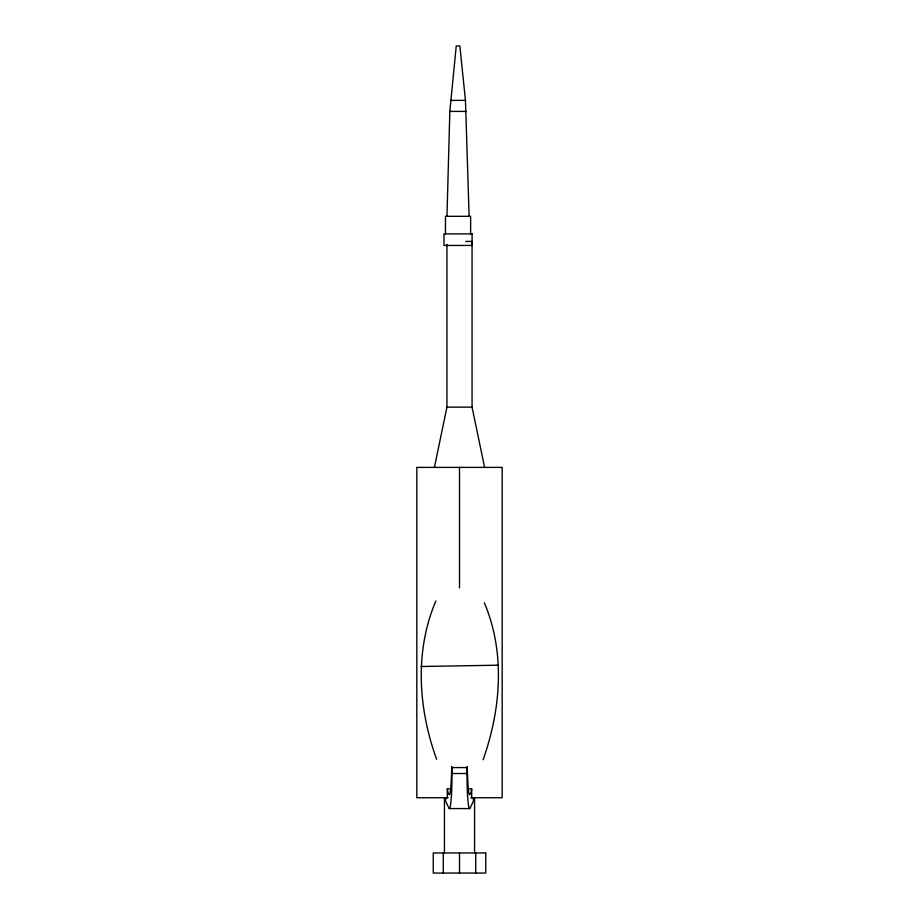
<?xml version="1.0" encoding="UTF-8"?>
<svg xmlns="http://www.w3.org/2000/svg" width="919" height="919" viewBox="0 0 919 919"><rect width="100%" height="100%" fill="white"/><g stroke="black" fill="none" stroke-linecap="round" stroke-linejoin="round"><path stroke-width="1.38" d="M446.967 216.31L449.839 111.406L456.238 45.95L459.845 45.95L465.462 100.389L469.115 216.31M471.677 788.835L471.677 797.738L473.423 798.232L473.423 801.161L470.034 808.157A33.681 2.596 -90 0 1 467.024 773.522A25.962 1.999 90 0 1 467.105 767.572L467.197 766.618L467.3 767.572A44.663 3.435 90 0 0 468.242 787.79A24.468 1.884 90 0 0 469.368 794.418A56.553 4.354 -90 0 0 471.677 788.835L468.816 788.835M436.617 759.266C418.26 708.721 414.4 651.284 435.847 601.037M434.4 467.392L446.944 407.14L446.944 244.293M483.107 759.772C500.878 709.629 505.542 652.72 484.347 602.818M497.248 665.184L498.569 665.184L421.028 666.505M450.62 100.389L465.462 100.389M449.839 111.406L466.243 111.406M465.772 241.433L472.056 241.433L472.056 407.14L484.6 467.392M446.944 407.14L472.056 407.14M450.184 788.835L447.323 788.835A56.553 4.354 -90 0 0 449.632 794.418A24.468 1.884 90 0 0 450.758 787.79A44.663 3.435 90 0 0 451.7 767.572L451.78 766.653L451.895 767.572L467.105 767.572M447.323 788.835L447.323 797.738L445.577 798.232L445.577 801.161L448.966 808.157A33.681 2.596 90 0 0 451.976 773.522L467.036 773.522M448.116 797.738L416.824 797.738L416.824 467.392L502.176 467.392L502.176 797.738L470.884 797.738M449.345 808.571L469.655 808.571M475.732 852.97L475.732 873.05M474.56 797.738L474.56 852.97M470.62 233.885L470.62 216.31L445.462 216.31L445.462 233.885M459.5 467.392L459.5 587.896M459.5 852.97L459.5 873.05M444.44 797.738L444.44 852.97M443.268 852.97L443.268 873.05M451.895 767.572A25.962 1.999 90 0 1 451.964 773.522M472.102 233.885L443.98 233.885L443.98 245.442L472.102 245.442L472.102 233.885M485.76 852.97L433.24 852.97L433.24 873.05L485.76 873.05L485.76 852.97"/></g></svg>
